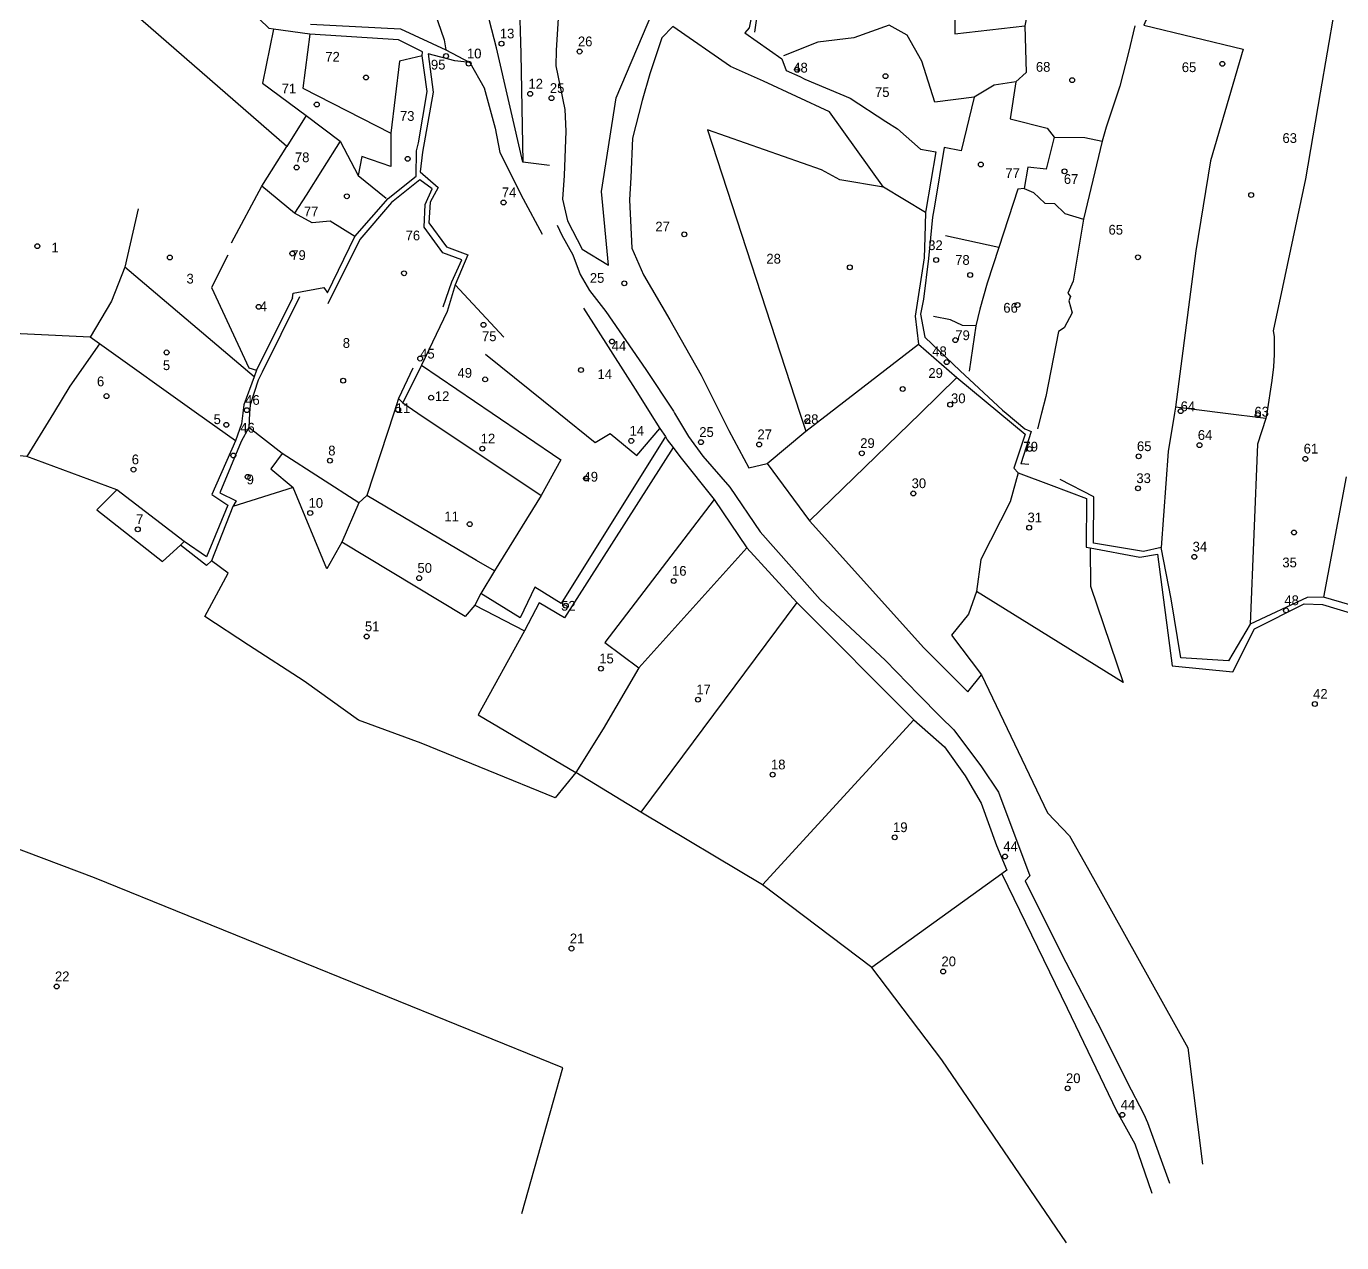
# Model space of a CAD drawing. Extents: x 176571 to 180224, y 250857 to 253450.
# Drawn here: x 178014 to 178553, y 251110 to 251609 of the extents above; entities that cross this region are included whole.
import ezdxf
from ezdxf.enums import TextEntityAlignment as Align

# ---------------------------------------------------------------- set-up
doc = ezdxf.new("R2010")
doc.units = 0
for name, color, linetype in [('1602', 240, 'Continuous'), ('1603', 240, 'Continuous'), ('A_POINTS', 252, 'Continuous')]:
    doc.layers.add(name, color=color, linetype=linetype)
doc.styles.add('HEBTXT', font='hebtxt.shx')

# ---------------------------------------------------------------- blocks, each defined once
blk = doc.blocks.new('1603')
at = {"layer": 'A_POINTS'}
blk.add_circle((0, 0), 0.25, dxfattribs=at)
at = {"style": 'HEBTXT'}
blk.add_attdef('PARCEL_NUM', text='', height=2, dxfattribs=at).set_placement((0, 1), align=Align.CENTER)
at = {"style": 'HEBTXT', "flags": 1}
blk.add_attdef('LOT_NUM', text='', height=2, dxfattribs=at).set_placement((0, -2.5), align=Align.CENTER)

msp = doc.modelspace()

# ---------------------------------------------------------------- linework, layer by layer
at = {"layer": '1602'}
for points in [[(178113.85, 251919.46), (178121.34, 251899.66), (178123.72, 251894.06), (178137.07, 251864.09), (178147.64, 251812.69), (178157.49, 251771.33), (178160.02, 251755.84), (178165.34, 251737.48), (178168.39, 251725.35), (178170.91, 251715.86), (178173.15, 251702.55), (178173.55, 251694.38), (178172.66, 251689.51), (178176.66, 251677.25), (178182.96, 251655.67), (178182.89, 251640.99), (178182.7, 251631.32), (178181.24, 251624.21), (178180.08, 251618.11), (178185.2, 251603.07), (178185.99, 251598.9)], [(178228.48, 251551.57), (178217.47, 251552.85), (178206.65, 251599.77), (178201.81, 251618.74), (178188.85, 251657.55), (178184.54, 251689.98), (178172.31, 251739.31), (178163.35, 251779.83), (178160.29, 251797.32), (178154.1, 251830.51), (178147.73, 251852.93), (178144.23, 251866.55), (178135.28, 251886.34), (178121.05, 251918.96)], [(178593.31, 251742.37), (178592.87, 251737.54), (178584.99, 251715.23), (178583.55, 251703.58), (178562.02, 251695.91), (178555.8, 251648.07), (178544.34, 251581.3), (178538.33, 251546.03), (178528.97, 251501.65), (178525.09, 251483.7), (178525.58, 251481.43), (178525.53, 251474.02), (178525.27, 251469.02), (178524.62, 251463.3), (178522.47, 251450)], [(178487.26, 251716.01), (178483.94, 251680.26), (178481.69, 251662.7), (178479.47, 251650.36), (178479.43, 251638.62), (178478.02, 251631.67), (178477.6, 251624.71), (178477.46, 251621.11), (178474.87, 251615.31), (178472.07, 251609.09), (178512.75, 251599.23), (178499.45, 251553.46), (178493.41, 251516.46), (178485.08, 251452.43), (178484.69, 251450)], [(178123.11, 251497.31), (178123.4, 251499.18), (178135.95, 251501.44), (178137.39, 251499.29), (178148.65, 251522.35), (178162.26, 251537.91), (178173.75, 251547.15), (178173.94, 251557.56), (178174.67, 251560.84), (178178.3, 251581.81), (178176.3, 251596.44), (178176.36, 251598.09), (178166.52, 251603.02), (178130.12, 251605.33), (178115.33, 251607.45), (178113.56, 251607.62), (178105.3, 251615.67), (178079.97, 251628.13), (178069.21, 251633.32), (178047.61, 251640.26), (178015.6, 251650.94), (177991.31, 251659.04)], [(178098.06, 251519.85), (178110.45, 251543.1), (178120.75, 251559.29), (178015.6, 251650.94)], [(178211.92, 251639.95), (178216.01, 251620.46), (178216.66, 251597.45), (178217.47, 251552.85)], [(178233.2, 251634.84), (178232.34, 251618.52), (178231.17, 251598.62), (178231.01, 251592.37), (178234.75, 251574.47), (178235.19, 251565.64), (178234.4, 251547.4), (178233.79, 251537.71), (178235.88, 251528.82), (178241.76, 251517.24), (178252.64, 251510.64), (178249.8, 251540.89), (178255.72, 251579.26), (178270.81, 251614.61), (178248.44, 251630.96), (178238.23, 251638.68), (178233.2, 251634.84)], [(178429.47, 251626.74), (178395.39, 251629.34), (178390.59, 251629.56), (178370.84, 251629.74), (178364.01, 251626.86), (178357.72, 251625.84), (178337.35, 251630.17), (178334.32, 251625.17), (178313.65, 251622.46), (178312.29, 251618.25), (178310.25, 251607.93)], [(178395.39, 251629.34), (178394.75, 251627.54), (178394.66, 251605.5), (178423.35, 251608.71)], [(178394.75, 251627.54), (178370.83, 251627.45), (178364.7, 251624.61), (178357.11, 251623.62), (178338.42, 251628.04), (178335.72, 251623.26), (178315.02, 251620.97), (178314.01, 251616.69), (178312.44, 251606.14)], [(178424.28, 251613.63), (178423.35, 251608.71), (178423.8, 251589.6), (178419.59, 251585.8), (178417.31, 251570.59), (178432.47, 251566.78), (178435.26, 251563.13), (178447.85, 251562.97), (178455.07, 251561.42)], [(178130.41, 251609.4), (178167.3, 251607.51), (178185.99, 251598.9), (178195.83, 251593.75), (178189.69, 251594.43), (178178.72, 251597.3), (178180.7, 251581.59), (178176.33, 251556.96), (178175.44, 251548.87), (178182.75, 251542.55), (178179.56, 251536.46), (178179.03, 251528.01), (178186.23, 251518.12), (178194.97, 251514.86), (178189.72, 251502.62), (178186.55, 251491.63)], [(178382.57, 251532.26), (178365.34, 251542.67), (178343.27, 251573.56), (178316.13, 251586.12), (178302.68, 251592.1), (178279.04, 251608.5), (178274.48, 251603.81), (178269.56, 251589.04), (178266.43, 251578.16), (178262.49, 251562.72), (178261.78, 251546.65), (178261.19, 251537.47), (178262.18, 251517.57), (178267, 251506.73), (178277.7, 251488.27), (178290.61, 251465.52), (178298.34, 251450)], [(178310.25, 251607.93), (178308.57, 251605.95), (178323.72, 251595.3), (178325.45, 251590.44), (178331.08, 251587.93), (178333.07, 251586.84), (178351.67, 251579.07), (178366.33, 251569.52), (178371.12, 251566.6), (178380.47, 251558.14), (178386.79, 251557.08), (178382.73, 251533.03), (178382.57, 251532.26), (178382.26, 251522.19), (178382.01, 251513.64), (178378.33, 251489.7), (178379.76, 251478.22), (178395.46, 251464.56), (178413.01, 251450)], [(178402.51, 251579.55), (178386.41, 251577.52), (178381.11, 251594.25), (178375.03, 251604.91), (178367.7, 251609.11), (178353.24, 251603.79), (178338.41, 251602.02), (178324.39, 251596.42)], [(178468.38, 251608.79), (178465.78, 251597.89), (178462.29, 251584.04), (178456.61, 251567.19), (178455.07, 251561.42), (178447.31, 251529.54), (178443.15, 251504.06), (178440.92, 251499.16), (178442.01, 251497.77), (178441.27, 251496), (178442.64, 251491.04), (178439.49, 251484.93), (178437.08, 251483.45), (178431.91, 251456.76), (178430.14, 251450)], [(178115.33, 251607.45), (178110.74, 251585.24), (178128.72, 251572.01), (178120.75, 251559.29)], [(178130.12, 251605.33), (178127.25, 251583.15), (178163.42, 251564.83)], [(178176.3, 251596.44), (178166.9, 251594.25), (178163.42, 251564.83), (178163.45, 251551.14), (178151.45, 251555.26), (178150.05, 251547.35)], [(178195.83, 251593.75), (178201.71, 251583.4), (178206.11, 251566.78), (178208.07, 251556.9), (178217.7, 251537.78), (178225.42, 251523.35)], [(178419.59, 251585.8), (178410.72, 251584.38), (178402.51, 251579.55), (178397.21, 251557.58), (178390.29, 251558.87)], [(178128.72, 251572.01), (178142.61, 251561.55), (178150.05, 251547.35), (178161.48, 251538.16), (178161.48, 251538.16)], [(178365.34, 251542.67), (178347.52, 251545.68), (178339.98, 251549.79), (178293.14, 251566.13), (178331.07, 251450)], [(178142.61, 251561.55), (178135.41, 251549.95), (178128.7, 251539.28), (178123.96, 251531.98)], [(178435.26, 251563.13), (178432.08, 251550.04), (178424.58, 251550.79), (178423.08, 251542.07), (178426.83, 251540.46), (178431.45, 251536.04), (178435.42, 251535.99), (178439.73, 251531.8), (178447.31, 251529.54)], [(178390.29, 251558.87), (178386.29, 251534.81), (178385.49, 251530.37), (178383.79, 251513.44), (178381.77, 251496.72), (178380.53, 251490.58), (178382.34, 251481.19), (178396.77, 251467.32), (178414.1, 251451.23), (178415.59, 251450)], [(178148.65, 251522.35), (178138.54, 251528.66), (178131.18, 251527.95), (178123.96, 251531.98), (178110.45, 251543.1)], [(178184.91, 251493.54), (178188.43, 251503.84), (178192.54, 251512.82), (178184.74, 251515.67), (178176.99, 251526.18), (178177.42, 251535.46), (178180.34, 251541.94), (178175.21, 251545.6), (178163.67, 251536.39), (178150.67, 251521.19), (178137.59, 251494.73)], [(178423.08, 251542.07), (178420.4, 251541.86), (178412.58, 251517.85), (178407.9, 251503.23), (178404.82, 251492.56), (178403.16, 251485.74), (178400.46, 251467.25)], [(178059.83, 251533.78), (178054.4, 251509.79), (178048.82, 251495.94), (178040.15, 251481.19)], [(178231.6, 251527), (178233.44, 251522.97), (178237.98, 251514.82), (178241, 251506.86), (178244.89, 251500.2), (178251.5, 251491.59), (178267.93, 251467.88), (178279.26, 251450.8), (178279.74, 251450)], [(178412.58, 251517.85), (178390.8, 251522.64)], [(178096.59, 251514.78), (178089.91, 251501.46), (178105.13, 251468.6), (178108.34, 251467.65)], [(178083.72, 251450), (178043.93, 251478.37), (178040.15, 251481.19), (177988.6, 251483.65), (177984.83, 251508.18)], [(178107.41, 251464.81), (178054.4, 251509.79)], [(178209.71, 251481.08), (178189.72, 251502.62)], [(178123.11, 251497.31), (178108.34, 251467.65), (178107.41, 251464.81), (178103.18, 251453.34), (178102.73, 251450)], [(178125.92, 251497.69), (178110.66, 251466.73), (178108.95, 251463.54), (178105.66, 251453.44), (178105.49, 251450)], [(178186.55, 251491.63), (178176, 251469.58), (178168.32, 251454.15)], [(178242.36, 251493.08), (178264.53, 251458.36), (178269.73, 251450)], [(178403.16, 251485.74), (178397.72, 251485.85), (178392.87, 251488.27), (178385.9, 251489.59), (178385.9, 251489.59)], [(178043.93, 251478.37), (178031.86, 251460.99), (178025.13, 251450)], [(178343.15, 251450), (178379.76, 251478.22)], [(178202.22, 251474.14), (178232.26, 251450)], [(178172.39, 251468.39), (178166.54, 251455.94), (178164.6, 251450)], [(178176, 251469.58), (178204.88, 251450)], [(178395.46, 251464.56), (178380.5, 251450)], [(178166.54, 251455.94), (178168.32, 251454.15), (178174.52, 251450)], [(178504.47, 251450), (178485.08, 251452.43)], [(178102.73, 251450), (178102.14, 251445.53), (178099.72, 251438.6), (178090.03, 251416.67), (178096.55, 251412.22), (178087.78, 251391.03), (178078.72, 251397.3), (178051.13, 251418.54), (178014.23, 251432.21), (177942.42, 251438.79)], [(178025.13, 251450), (178014.23, 251432.21)], [(178105.49, 251450), (178105.2, 251444.14), (178102.07, 251438.38), (178093.3, 251417.32), (178099.92, 251414.01), (178098.56, 251411.64), (178089.81, 251389.36), (178087.77, 251387.46), (178077.14, 251395.83)], [(178099.72, 251438.6), (178083.72, 251450)], [(178164.6, 251450), (178153.59, 251416.2), (178150.31, 251413.26), (178143.24, 251397.05), (178137.18, 251386.1), (178123.32, 251419.48), (178098.56, 251411.64)], [(178174.52, 251450), (178224.98, 251416.21), (178205.93, 251385.32), (178200.26, 251376.01), (178197.86, 251371.25), (178193.88, 251366.61), (178143.24, 251397.05)], [(178204.88, 251450), (178233.14, 251430.85), (178224.98, 251416.21)], [(178232.26, 251450), (178247.2, 251437.99), (178253.37, 251441.66), (178264.29, 251432.58), (178273.66, 251443.67)], [(178269.73, 251450), (178273.66, 251443.67), (178275.96, 251440.39), (178276.61, 251439.03), (178279.1, 251435.87), (178281.82, 251432.13), (178295.92, 251414.51), (178309.38, 251394.81), (178329.78, 251372.31), (178377.77, 251324.3), (178390.39, 251313.13), (178398.78, 251301.34), (178405.42, 251290.13), (178411.7, 251272.74), (178415.97, 251262.64), (178413.88, 251261.12), (178440.68, 251205.96), (178460.84, 251163.93), (178468.46, 251150.33), (178475.22, 251130.59), (178475.43, 251130.12)], [(178279.74, 251450), (178285.43, 251440.43), (178291.23, 251432.3), (178302.34, 251419.64), (178314.83, 251401.31), (178339.42, 251373.55), (178366.21, 251348.52), (178379.68, 251334.63), (178388.68, 251325.5), (178394.2, 251320.13), (178405.59, 251304.92), (178412.51, 251294.59), (178425.41, 251260.32), (178423.37, 251258.29), (178438.51, 251228.03), (178454.76, 251196.84), (178465.16, 251176), (178472.03, 251162.56), (178473.62, 251159.19), (178482.49, 251134.65), (178482.65, 251134.29)], [(178298.34, 251450), (178301.92, 251442.82), (178310.19, 251427.52), (178317.63, 251429.36), (178333.5, 251442.56), (178343.15, 251450)], [(178331.07, 251450), (178333.5, 251442.56)], [(178380.5, 251450), (178335.08, 251405.81)], [(178413.01, 251450), (178423.4, 251441.38), (178418.75, 251427.45), (178420.52, 251425.47), (178434.13, 251420.5), (178448.55, 251414.94), (178448.45, 251395.09), (178450.15, 251394.77), (178470.41, 251390.97), (178477.63, 251392.11), (178483.75, 251346.4), (178508.57, 251343.96), (178517.48, 251361.56), (178537.75, 251371.73), (178545.31, 251371.58), (178584.63, 251359.62), (178605.71, 251354.19), (178620.46, 251350.85), (178642.64, 251347.87), (178662.92, 251344.64), (178728.06, 251342.01), (178750, 251341.29)], [(178415.59, 251450), (178423.35, 251443.56), (178425.92, 251442.38), (178421.72, 251429.22)], [(178430.14, 251450), (178428.44, 251443.5)], [(178484.69, 251450), (178482.12, 251434.2)], [(178522.12, 251447.79), (178504.47, 251450)], [(178522.47, 251450), (178522.12, 251447.79), (178518.71, 251437.26)], [(178150.31, 251413.26), (178118.87, 251433.49), (178105.2, 251444.14)], [(178275.96, 251440.39), (178233.16, 251371.94), (178222.41, 251378.65), (178216.42, 251366.11), (178200.26, 251376.01)], [(178279.1, 251435.87), (178234.53, 251366.02), (178224.21, 251372.2), (178218.19, 251360.68), (178199.15, 251326.23), (178239.22, 251302.69)], [(178518.71, 251437.26), (178515.71, 251363.41)], [(178118.87, 251433.49), (178114.19, 251427.15), (178123.32, 251419.48)], [(178482.12, 251434.2), (178479.13, 251394.93)], [(178317.63, 251429.36), (178335.08, 251405.81), (178381.91, 251353.69), (178399.99, 251335.74), (178405.52, 251342.62)], [(178420.52, 251425.47), (178417.29, 251413.65), (178405.23, 251389.91), (178403.48, 251376.83), (178400.14, 251367.5), (178393.29, 251359.01), (178405.52, 251342.62), (178432.65, 251286.07), (178441.64, 251276.63), (178448.92, 251263.8), (178490.12, 251189.69), (178496.09, 251142.05)], [(178424.91, 251428.88), (178421.72, 251429.22)], [(178750, 251343.91), (178708.95, 251345.83), (178662.9, 251347.7), (178647.42, 251349.99), (178630.95, 251352.76), (178617.62, 251354.84), (178597.98, 251359.84), (178581.56, 251364.01), (178567.29, 251368.23), (178545.73, 251374.5), (178539.06, 251374.43), (178515.71, 251363.41), (178506.82, 251348.36), (178487.24, 251349.65), (178483.24, 251373.79), (178479.13, 251394.93), (178471.96, 251393.28), (178451.49, 251396.64), (178451.56, 251415.72), (178437.77, 251422.73)], [(178555.01, 251423.81), (178545.73, 251374.5)], [(178051.13, 251418.54), (178042.82, 251410.29), (178069.78, 251389.2), (178077.14, 251395.83), (178078.72, 251397.3)], [(178205.93, 251385.32), (178198.46, 251389.54), (178153.59, 251416.2)], [(178295.92, 251414.51), (178251.14, 251355.97), (178264.99, 251345.58)], [(178309.38, 251394.81), (178264.99, 251345.58), (178250.48, 251320.53), (178239.22, 251302.69)], [(178450.15, 251394.77), (178450.2, 251379.01), (178463.61, 251339.48), (178403.48, 251376.83)], [(178440.36, 251109.86), (178389.28, 251184.88), (178360.63, 251222.71), (178315.81, 251256.54), (178265.94, 251286.35), (178239.22, 251302.69), (178230.7, 251292.29), (178175.85, 251314.7), (178150.2, 251324.12), (178127.89, 251340.12), (178105.04, 251354.86), (178087.09, 251366.55), (178096.75, 251384.39), (178089.81, 251389.36)], [(178197.86, 251371.25), (178218.19, 251360.68)], [(178329.78, 251372.31), (178265.94, 251286.35)], [(178377.77, 251324.3), (178315.81, 251256.54)], [(178217.08, 251121.81), (178233.91, 251181.55), (178041.86, 251259.5), (177937.45, 251298.84)], [(178413.88, 251261.12), (178360.63, 251222.71)]]:
    msp.add_lwpolyline(points, dxfattribs=at)

# ---------------------------------------------------------------- block references
at = {"layer": '1603'}
ref = msp.add_blockref('1603', (178208.77, 251601.47), dxfattribs=dict(at, xscale=4, yscale=4, zscale=4))
ref.add_attrib('PARCEL_NUM', '13', (178208.08, 251603.62), dxfattribs={"layer": '0', "height": 4, "style": 'HEBTXT'})
ref = msp.add_blockref('1603', (178240.77, 251598.22), dxfattribs=dict(at, xscale=4, yscale=4, zscale=4))
ref.add_attrib('PARCEL_NUM', '26', (178240.08, 251600.38), dxfattribs={"layer": '0', "height": 4, "style": 'HEBTXT'})
ref = msp.add_blockref('1603', (178153.2, 251587.58), dxfattribs=dict(at, xscale=4, yscale=4, zscale=4))
ref.add_attrib('PARCEL_NUM', '72', (178136.52, 251594.08), dxfattribs={"layer": '0', "height": 4, "style": 'HEBTXT'})
ref = msp.add_blockref('1603', (178186.04, 251596.38), dxfattribs=dict(at, xscale=4, yscale=4, zscale=4))
ref.add_attrib('PARCEL_NUM', '95', (178179.83, 251590.86), dxfattribs={"layer": '0', "height": 4, "style": 'HEBTXT'})
ref = msp.add_blockref('1603', (178195.29, 251593.26), dxfattribs=dict(at, xscale=4, yscale=4, zscale=4))
ref.add_attrib('PARCEL_NUM', '10', (178194.59, 251595.42), dxfattribs={"layer": '0', "height": 4, "style": 'HEBTXT'})
ref = msp.add_blockref('1603', (178329.94, 251590.76), dxfattribs=dict(at, xscale=4, yscale=4, zscale=4))
ref.add_attrib('PARCEL_NUM', '48', (178328.36, 251589.63), dxfattribs={"layer": '0', "height": 4, "style": 'HEBTXT'})
ref = msp.add_blockref('1603', (178442.72, 251586.51), dxfattribs=dict(at, xscale=4, yscale=4, zscale=4))
ref.add_attrib('PARCEL_NUM', '68', (178427.83, 251589.94), dxfattribs={"layer": '0', "height": 4, "style": 'HEBTXT'})
ref = msp.add_blockref('1603', (178504.26, 251593.2), dxfattribs=dict(at, xscale=4, yscale=4, zscale=4))
ref.add_attrib('PARCEL_NUM', '65', (178487.64, 251589.8), dxfattribs={"layer": '0', "height": 4, "style": 'HEBTXT'})
ref = msp.add_blockref('1603', (178220.51, 251580.89), dxfattribs=dict(at, xscale=4, yscale=4, zscale=4))
ref.add_attrib('PARCEL_NUM', '12', (178219.82, 251583.05), dxfattribs={"layer": '0', "height": 4, "style": 'HEBTXT'})
ref = msp.add_blockref('1603', (178366.2, 251588.15), dxfattribs=dict(at, xscale=4, yscale=4, zscale=4))
ref.add_attrib('PARCEL_NUM', '75', (178361.88, 251579.61), dxfattribs={"layer": '0', "height": 4, "style": 'HEBTXT'})
ref = msp.add_blockref('1603', (178133.02, 251576.5), dxfattribs=dict(at, xscale=4, yscale=4, zscale=4))
ref.add_attrib('PARCEL_NUM', '71', (178118.62, 251581.03), dxfattribs={"layer": '0', "height": 4, "style": 'HEBTXT'})
ref = msp.add_blockref('1603', (178229.28, 251579.1), dxfattribs=dict(at, xscale=4, yscale=4, zscale=4))
ref.add_attrib('PARCEL_NUM', '25', (178228.59, 251581.25), dxfattribs={"layer": '0', "height": 4, "style": 'HEBTXT'})
ref = msp.add_blockref('1603', (178170.31, 251554.26), dxfattribs=dict(at, xscale=4, yscale=4, zscale=4))
ref.add_attrib('PARCEL_NUM', '73', (178167.12, 251569.81), dxfattribs={"layer": '0', "height": 4, "style": 'HEBTXT'})
ref = msp.add_blockref('1603', (178516.1, 251539.39), dxfattribs=dict(at, xscale=4, yscale=4, zscale=4))
ref.add_attrib('PARCEL_NUM', '63', (178528.92, 251560.75), dxfattribs={"layer": '0', "height": 4, "style": 'HEBTXT'})
ref = msp.add_blockref('1603', (178124.76, 251550.7), dxfattribs=dict(at, xscale=4, yscale=4, zscale=4))
ref.add_attrib('PARCEL_NUM', '78', (178124.07, 251552.86), dxfattribs={"layer": '0', "height": 4, "style": 'HEBTXT'})
ref = msp.add_blockref('1603', (178405.27, 251551.91), dxfattribs=dict(at, xscale=4, yscale=4, zscale=4))
ref.add_attrib('PARCEL_NUM', '77', (178415.31, 251546.41), dxfattribs={"layer": '0', "height": 4, "style": 'HEBTXT'})
ref = msp.add_blockref('1603', (178439.59, 251549.12), dxfattribs=dict(at, xscale=4, yscale=4, zscale=4))
ref.add_attrib('PARCEL_NUM', '67', (178439.29, 251543.96), dxfattribs={"layer": '0', "height": 4, "style": 'HEBTXT'})
ref = msp.add_blockref('1603', (178145.37, 251538.9), dxfattribs=dict(at, xscale=4, yscale=4, zscale=4))
ref.add_attrib('PARCEL_NUM', '77', (178127.75, 251530.65), dxfattribs={"layer": '0', "height": 4, "style": 'HEBTXT'})
ref = msp.add_blockref('1603', (178209.61, 251536.34), dxfattribs=dict(at, xscale=4, yscale=4, zscale=4))
ref.add_attrib('PARCEL_NUM', '74', (178208.91, 251538.49), dxfattribs={"layer": '0', "height": 4, "style": 'HEBTXT'})
ref = msp.add_blockref('1603', (178283.69, 251523.3), dxfattribs=dict(at, xscale=4, yscale=4, zscale=4))
ref.add_attrib('PARCEL_NUM', '27', (178271.82, 251524.46), dxfattribs={"layer": '0', "height": 4, "style": 'HEBTXT'})
ref = msp.add_blockref('1603', (178469.67, 251513.88), dxfattribs=dict(at, xscale=4, yscale=4, zscale=4))
ref.add_attrib('PARCEL_NUM', '65', (178457.61, 251523.17), dxfattribs={"layer": '0', "height": 4, "style": 'HEBTXT'})
ref = msp.add_blockref('1603', (178168.81, 251507.33), dxfattribs=dict(at, xscale=4, yscale=4, zscale=4))
ref.add_attrib('PARCEL_NUM', '76', (178169.44, 251520.81), dxfattribs={"layer": '0', "height": 4, "style": 'HEBTXT'})
ref = msp.add_blockref('1603', (178018.46, 251518.45), dxfattribs=dict(at, xscale=4, yscale=4, zscale=4))
ref.add_attrib('PARCEL_NUM', '1', (178024.26, 251515.86), dxfattribs={"layer": '0', "height": 4, "style": 'HEBTXT'})
ref = msp.add_blockref('1603', (178122.99, 251515.4), dxfattribs=dict(at, xscale=4, yscale=4, zscale=4))
ref.add_attrib('PARCEL_NUM', '79', (178122.56, 251512.77), dxfattribs={"layer": '0', "height": 4, "style": 'HEBTXT'})
ref = msp.add_blockref('1603', (178386.94, 251512.75), dxfattribs=dict(at, xscale=4, yscale=4, zscale=4))
ref.add_attrib('PARCEL_NUM', '32', (178383.69, 251516.83), dxfattribs={"layer": '0', "height": 4, "style": 'HEBTXT'})
ref = msp.add_blockref('1603', (178072.8, 251513.77), dxfattribs=dict(at, xscale=4, yscale=4, zscale=4))
ref.add_attrib('PARCEL_NUM', '3', (178079.61, 251503.11), dxfattribs={"layer": '0', "height": 4, "style": 'HEBTXT'})
ref = msp.add_blockref('1603', (178351.54, 251509.77), dxfattribs=dict(at, xscale=4, yscale=4, zscale=4))
ref.add_attrib('PARCEL_NUM', '28', (178317.35, 251511.3), dxfattribs={"layer": '0', "height": 4, "style": 'HEBTXT'})
ref = msp.add_blockref('1603', (178400.9, 251506.62), dxfattribs=dict(at, xscale=4, yscale=4, zscale=4))
ref.add_attrib('PARCEL_NUM', '78', (178394.74, 251510.78), dxfattribs={"layer": '0', "height": 4, "style": 'HEBTXT'})
ref = msp.add_blockref('1603', (178259.11, 251503.19), dxfattribs=dict(at, xscale=4, yscale=4, zscale=4))
ref.add_attrib('PARCEL_NUM', '25', (178244.97, 251503.41), dxfattribs={"layer": '0', "height": 4, "style": 'HEBTXT'})
ref = msp.add_blockref('1603', (178109.21, 251493.54), dxfattribs=dict(at, xscale=4, yscale=4, zscale=4))
ref.add_attrib('PARCEL_NUM', '4', (178109.68, 251491.76), dxfattribs={"layer": '0', "height": 4, "style": 'HEBTXT'})
ref = msp.add_blockref('1603', (178420.28, 251494.29), dxfattribs=dict(at, xscale=4, yscale=4, zscale=4))
ref.add_attrib('PARCEL_NUM', '66', (178414.48, 251491.16), dxfattribs={"layer": '0', "height": 4, "style": 'HEBTXT'})
ref = msp.add_blockref('1603', (178201.36, 251486.17), dxfattribs=dict(at, xscale=4, yscale=4, zscale=4))
ref.add_attrib('PARCEL_NUM', '75', (178200.75, 251479.48), dxfattribs={"layer": '0', "height": 4, "style": 'HEBTXT'})
ref = msp.add_blockref('1603', (178394.8, 251479.92), dxfattribs=dict(at, xscale=4, yscale=4, zscale=4))
ref.add_attrib('PARCEL_NUM', '79', (178394.8, 251479.92), dxfattribs={"layer": '0', "height": 4, "style": 'HEBTXT'})
ref = msp.add_blockref('1603', (178143.85, 251463.29), dxfattribs=dict(at, xscale=4, yscale=4, zscale=4))
ref.add_attrib('PARCEL_NUM', '8', (178143.68, 251476.74), dxfattribs={"layer": '0', "height": 4, "style": 'HEBTXT'})
ref = msp.add_blockref('1603', (178254.07, 251479.37), dxfattribs=dict(at, xscale=4, yscale=4, zscale=4))
ref.add_attrib('PARCEL_NUM', '44', (178253.92, 251475.53), dxfattribs={"layer": '0', "height": 4, "style": 'HEBTXT'})
ref = msp.add_blockref('1603', (178071.46, 251474.87), dxfattribs=dict(at, xscale=4, yscale=4, zscale=4))
ref.add_attrib('PARCEL_NUM', '5', (178069.95, 251467.62), dxfattribs={"layer": '0', "height": 4, "style": 'HEBTXT'})
ref = msp.add_blockref('1603', (178175.4, 251472.35), dxfattribs=dict(at, xscale=4, yscale=4, zscale=4))
ref.add_attrib('PARCEL_NUM', '45', (178175.4, 251472.35), dxfattribs={"layer": '0', "height": 4, "style": 'HEBTXT'})
ref = msp.add_blockref('1603', (178391.27, 251470.9), dxfattribs=dict(at, xscale=4, yscale=4, zscale=4))
ref.add_attrib('PARCEL_NUM', '48', (178385.33, 251473.33), dxfattribs={"layer": '0', "height": 4, "style": 'HEBTXT'})
ref = msp.add_blockref('1603', (178202.05, 251463.81), dxfattribs=dict(at, xscale=4, yscale=4, zscale=4))
ref.add_attrib('PARCEL_NUM', '49', (178190.74, 251464.49), dxfattribs={"layer": '0', "height": 4, "style": 'HEBTXT'})
ref = msp.add_blockref('1603', (178241.35, 251467.64), dxfattribs=dict(at, xscale=4, yscale=4, zscale=4))
ref.add_attrib('PARCEL_NUM', '14', (178248.13, 251463.96), dxfattribs={"layer": '0', "height": 4, "style": 'HEBTXT'})
ref = msp.add_blockref('1603', (178373.22, 251459.86), dxfattribs=dict(at, xscale=4, yscale=4, zscale=4))
ref.add_attrib('PARCEL_NUM', '29', (178383.76, 251464.43), dxfattribs={"layer": '0', "height": 4, "style": 'HEBTXT'})
ref = msp.add_blockref('1603', (178046.83, 251456.96), dxfattribs=dict(at, xscale=4, yscale=4, zscale=4))
ref.add_attrib('PARCEL_NUM', '6', (178042.92, 251461), dxfattribs={"layer": '0', "height": 4, "style": 'HEBTXT'})
ref = msp.add_blockref('1603', (178104.37, 251451.21), dxfattribs=dict(at, xscale=4, yscale=4, zscale=4))
ref.add_attrib('PARCEL_NUM', '46', (178103.68, 251453.37), dxfattribs={"layer": '0', "height": 4, "style": 'HEBTXT'})
ref = msp.add_blockref('1603', (178179.92, 251456.29), dxfattribs=dict(at, xscale=4, yscale=4, zscale=4))
ref.add_attrib('PARCEL_NUM', '12', (178181.44, 251454.92), dxfattribs={"layer": '0', "height": 4, "style": 'HEBTXT'})
ref = msp.add_blockref('1603', (178392.67, 251453.43), dxfattribs=dict(at, xscale=4, yscale=4, zscale=4))
ref.add_attrib('PARCEL_NUM', '30', (178393.05, 251454.04), dxfattribs={"layer": '0', "height": 4, "style": 'HEBTXT'})
ref = msp.add_blockref('1603', (178166.42, 251451.42), dxfattribs=dict(at, xscale=4, yscale=4, zscale=4))
ref.add_attrib('PARCEL_NUM', '11', (178165.38, 251450), dxfattribs={"layer": '0', "height": 4, "style": 'HEBTXT'})
ref = msp.add_blockref('1603', (178487.17, 251450.78), dxfattribs=dict(at, xscale=4, yscale=4, zscale=4))
ref.add_attrib('PARCEL_NUM', '64', (178487.17, 251450.78), dxfattribs={"layer": '0', "height": 4, "style": 'HEBTXT'})
ref = msp.add_blockref('1603', (178518.79, 251449.17), dxfattribs=dict(at, xscale=4, yscale=4, zscale=4))
ref.add_attrib('PARCEL_NUM', '63', (178517.42, 251448.57), dxfattribs={"layer": '0', "height": 4, "style": 'HEBTXT'})
ref = msp.add_blockref('1603', (178095.94, 251445.18), dxfattribs=dict(at, xscale=4, yscale=4, zscale=4))
ref.add_attrib('PARCEL_NUM', '5', (178090.73, 251445.48, 265), dxfattribs={"layer": '0', "height": 4, "style": 'HEBTXT'})
ref = msp.add_blockref('1603', (178098.81, 251432.63), dxfattribs=dict(at, xscale=4, yscale=4, zscale=4))
ref.add_attrib('PARCEL_NUM', '46', (178101.65, 251441.99), dxfattribs={"layer": '0', "height": 4, "style": 'HEBTXT'})
ref = msp.add_blockref('1603', (178334.14, 251446.72), dxfattribs=dict(at, xscale=4, yscale=4, zscale=4))
ref.add_attrib('PARCEL_NUM', '28', (178332.75, 251445.47), dxfattribs={"layer": '0', "height": 4, "style": 'HEBTXT'})
ref = msp.add_blockref('1603', (178200.92, 251435.41), dxfattribs=dict(at, xscale=4, yscale=4, zscale=4))
ref.add_attrib('PARCEL_NUM', '12', (178200.23, 251437.56), dxfattribs={"layer": '0', "height": 4, "style": 'HEBTXT'})
ref = msp.add_blockref('1603', (178261.95, 251438.59), dxfattribs=dict(at, xscale=4, yscale=4, zscale=4))
ref.add_attrib('PARCEL_NUM', '14', (178261.26, 251440.75), dxfattribs={"layer": '0', "height": 4, "style": 'HEBTXT'})
ref = msp.add_blockref('1603', (178290.52, 251438.07), dxfattribs=dict(at, xscale=4, yscale=4, zscale=4))
ref.add_attrib('PARCEL_NUM', '25', (178289.83, 251440.23), dxfattribs={"layer": '0', "height": 4, "style": 'HEBTXT'})
ref = msp.add_blockref('1603', (178314.38, 251437.11), dxfattribs=dict(at, xscale=4, yscale=4, zscale=4))
ref.add_attrib('PARCEL_NUM', '27', (178313.69, 251439.27), dxfattribs={"layer": '0', "height": 4, "style": 'HEBTXT'})
ref = msp.add_blockref('1603', (178494.9, 251436.85), dxfattribs=dict(at, xscale=4, yscale=4, zscale=4))
ref.add_attrib('PARCEL_NUM', '64', (178494.21, 251439.01), dxfattribs={"layer": '0', "height": 4, "style": 'HEBTXT'})
ref = msp.add_blockref('1603', (178138.42, 251430.48), dxfattribs=dict(at, xscale=4, yscale=4, zscale=4))
ref.add_attrib('PARCEL_NUM', '8', (178137.73, 251432.64), dxfattribs={"layer": '0', "height": 4, "style": 'HEBTXT'})
ref = msp.add_blockref('1603', (178356.5, 251433.52), dxfattribs=dict(at, xscale=4, yscale=4, zscale=4))
ref.add_attrib('PARCEL_NUM', '29', (178355.81, 251435.68), dxfattribs={"layer": '0', "height": 4, "style": 'HEBTXT'})
ref = msp.add_blockref('1603', (178425.27, 251435.29), dxfattribs=dict(at, xscale=4, yscale=4, zscale=4))
ref.add_attrib('PARCEL_NUM', '79', (178422.75, 251434.23), dxfattribs={"layer": '0', "height": 4, "style": 'HEBTXT'})
ref = msp.add_blockref('1603', (178469.95, 251432.25), dxfattribs=dict(at, xscale=4, yscale=4, zscale=4))
ref.add_attrib('PARCEL_NUM', '65', (178469.26, 251434.41), dxfattribs={"layer": '0', "height": 4, "style": 'HEBTXT'})
ref = msp.add_blockref('1603', (178538.3, 251431.26), dxfattribs=dict(at, xscale=4, yscale=4, zscale=4))
ref.add_attrib('PARCEL_NUM', '61', (178537.6, 251433.42), dxfattribs={"layer": '0', "height": 4, "style": 'HEBTXT'})
ref = msp.add_blockref('1603', (178057.87, 251426.83), dxfattribs=dict(at, xscale=4, yscale=4, zscale=4))
ref.add_attrib('PARCEL_NUM', '6', (178057.17, 251428.99), dxfattribs={"layer": '0', "height": 4, "style": 'HEBTXT'})
ref = msp.add_blockref('1603', (178104.72, 251423.86), dxfattribs=dict(at, xscale=4, yscale=4, zscale=4))
ref.add_attrib('PARCEL_NUM', '9', (178104.28, 251420.78), dxfattribs={"layer": '0', "height": 4, "style": 'HEBTXT'})
ref = msp.add_blockref('1603', (178243.42, 251423.2), dxfattribs=dict(at, xscale=4, yscale=4, zscale=4))
ref.add_attrib('PARCEL_NUM', '49', (178242.38, 251421.91), dxfattribs={"layer": '0', "height": 4, "style": 'HEBTXT'})
ref = msp.add_blockref('1603', (178469.71, 251419.15), dxfattribs=dict(at, xscale=4, yscale=4, zscale=4))
ref.add_attrib('PARCEL_NUM', '33', (178469.02, 251421.31), dxfattribs={"layer": '0', "height": 4, "style": 'HEBTXT'})
ref = msp.add_blockref('1603', (178377.57, 251417.06), dxfattribs=dict(at, xscale=4, yscale=4, zscale=4))
ref.add_attrib('PARCEL_NUM', '30', (178376.88, 251419.22), dxfattribs={"layer": '0', "height": 4, "style": 'HEBTXT'})
ref = msp.add_blockref('1603', (178130.35, 251409.01), dxfattribs=dict(at, xscale=4, yscale=4, zscale=4))
ref.add_attrib('PARCEL_NUM', '10', (178129.66, 251411.17), dxfattribs={"layer": '0', "height": 4, "style": 'HEBTXT'})
ref = msp.add_blockref('1603', (178059.64, 251402.34), dxfattribs=dict(at, xscale=4, yscale=4, zscale=4))
ref.add_attrib('PARCEL_NUM', '7', (178058.95, 251404.49), dxfattribs={"layer": '0', "height": 4, "style": 'HEBTXT'})
ref = msp.add_blockref('1603', (178195.74, 251404.44), dxfattribs=dict(at, xscale=4, yscale=4, zscale=4))
ref.add_attrib('PARCEL_NUM', '11', (178185.34, 251405.64), dxfattribs={"layer": '0', "height": 4, "style": 'HEBTXT'})
ref = msp.add_blockref('1603', (178425.1, 251403.04), dxfattribs=dict(at, xscale=4, yscale=4, zscale=4))
ref.add_attrib('PARCEL_NUM', '31', (178424.41, 251405.2), dxfattribs={"layer": '0', "height": 4, "style": 'HEBTXT'})
ref = msp.add_blockref('1603', (178492.78, 251391.08), dxfattribs=dict(at, xscale=4, yscale=4, zscale=4))
ref.add_attrib('PARCEL_NUM', '34', (178492.09, 251393.24), dxfattribs={"layer": '0', "height": 4, "style": 'HEBTXT'})
ref = msp.add_blockref('1603', (178533.63, 251401.04), dxfattribs=dict(at, xscale=4, yscale=4, zscale=4))
ref.add_attrib('PARCEL_NUM', '35', (178528.87, 251386.75), dxfattribs={"layer": '0', "height": 4, "style": 'HEBTXT'})
ref = msp.add_blockref('1603', (178174.99, 251382.34), dxfattribs=dict(at, xscale=4, yscale=4, zscale=4))
ref.add_attrib('PARCEL_NUM', '50', (178174.3, 251384.5), dxfattribs={"layer": '0', "height": 4, "style": 'HEBTXT'})
ref = msp.add_blockref('1603', (178279.35, 251381.15), dxfattribs=dict(at, xscale=4, yscale=4, zscale=4))
ref.add_attrib('PARCEL_NUM', '16', (178278.66, 251383.31), dxfattribs={"layer": '0', "height": 4, "style": 'HEBTXT'})
ref = msp.add_blockref('1603', (178235.1, 251371.04), dxfattribs=dict(at, xscale=4, yscale=4, zscale=4))
ref.add_attrib('PARCEL_NUM', '52', (178233.19, 251368.98), dxfattribs={"layer": '0', "height": 4, "style": 'HEBTXT'})
ref = msp.add_blockref('1603', (178530.39, 251369.1), dxfattribs=dict(at, xscale=4, yscale=4, zscale=4))
ref.add_attrib('PARCEL_NUM', '48', (178529.7, 251371.25), dxfattribs={"layer": '0', "height": 4, "style": 'HEBTXT'})
ref = msp.add_blockref('1603', (178153.47, 251358.39), dxfattribs=dict(at, xscale=4, yscale=4, zscale=4))
ref.add_attrib('PARCEL_NUM', '51', (178152.78, 251360.55), dxfattribs={"layer": '0', "height": 4, "style": 'HEBTXT'})
ref = msp.add_blockref('1603', (178249.52, 251345.21), dxfattribs=dict(at, xscale=4, yscale=4, zscale=4))
ref.add_attrib('PARCEL_NUM', '15', (178248.83, 251347.37), dxfattribs={"layer": '0', "height": 4, "style": 'HEBTXT'})
ref = msp.add_blockref('1603', (178289.29, 251332.52), dxfattribs=dict(at, xscale=4, yscale=4, zscale=4))
ref.add_attrib('PARCEL_NUM', '17', (178288.6, 251334.68), dxfattribs={"layer": '0', "height": 4, "style": 'HEBTXT'})
ref = msp.add_blockref('1603', (178542.17, 251330.72), dxfattribs=dict(at, xscale=4, yscale=4, zscale=4))
ref.add_attrib('PARCEL_NUM', '42', (178541.48, 251332.88), dxfattribs={"layer": '0', "height": 4, "style": 'HEBTXT'})
ref = msp.add_blockref('1603', (178319.92, 251301.75), dxfattribs=dict(at, xscale=4, yscale=4, zscale=4))
ref.add_attrib('PARCEL_NUM', '18', (178319.23, 251303.91), dxfattribs={"layer": '0', "height": 4, "style": 'HEBTXT'})
ref = msp.add_blockref('1603', (178369.97, 251276.05), dxfattribs=dict(at, xscale=4, yscale=4, zscale=4))
ref.add_attrib('PARCEL_NUM', '19', (178369.27, 251278.2), dxfattribs={"layer": '0', "height": 4, "style": 'HEBTXT'})
ref = msp.add_blockref('1603', (178415.17, 251268.19), dxfattribs=dict(at, xscale=4, yscale=4, zscale=4))
ref.add_attrib('PARCEL_NUM', '44', (178414.47, 251270.35), dxfattribs={"layer": '0', "height": 4, "style": 'HEBTXT'})
ref = msp.add_blockref('1603', (178237.46, 251230.45), dxfattribs=dict(at, xscale=4, yscale=4, zscale=4))
ref.add_attrib('PARCEL_NUM', '21', (178236.77, 251232.61), dxfattribs={"layer": '0', "height": 4, "style": 'HEBTXT'})
ref = msp.add_blockref('1603', (178389.81, 251221.03), dxfattribs=dict(at, xscale=4, yscale=4, zscale=4))
ref.add_attrib('PARCEL_NUM', '20', (178389.12, 251223.19), dxfattribs={"layer": '0', "height": 4, "style": 'HEBTXT'})
ref = msp.add_blockref('1603', (178026.39, 251214.89), dxfattribs=dict(at, xscale=4, yscale=4, zscale=4))
ref.add_attrib('PARCEL_NUM', '22', (178025.69, 251217.05), dxfattribs={"layer": '0', "height": 4, "style": 'HEBTXT'})
ref = msp.add_blockref('1603', (178440.86, 251173.13), dxfattribs=dict(at, xscale=4, yscale=4, zscale=4))
ref.add_attrib('PARCEL_NUM', '20', (178440.17, 251175.29), dxfattribs={"layer": '0', "height": 4, "style": 'HEBTXT'})
ref = msp.add_blockref('1603', (178463.27, 251162.28), dxfattribs=dict(at, xscale=4, yscale=4, zscale=4))
ref.add_attrib('PARCEL_NUM', '44', (178462.58, 251164.43), dxfattribs={"layer": '0', "height": 4, "style": 'HEBTXT'})

doc.saveas('drawing.dxf')
